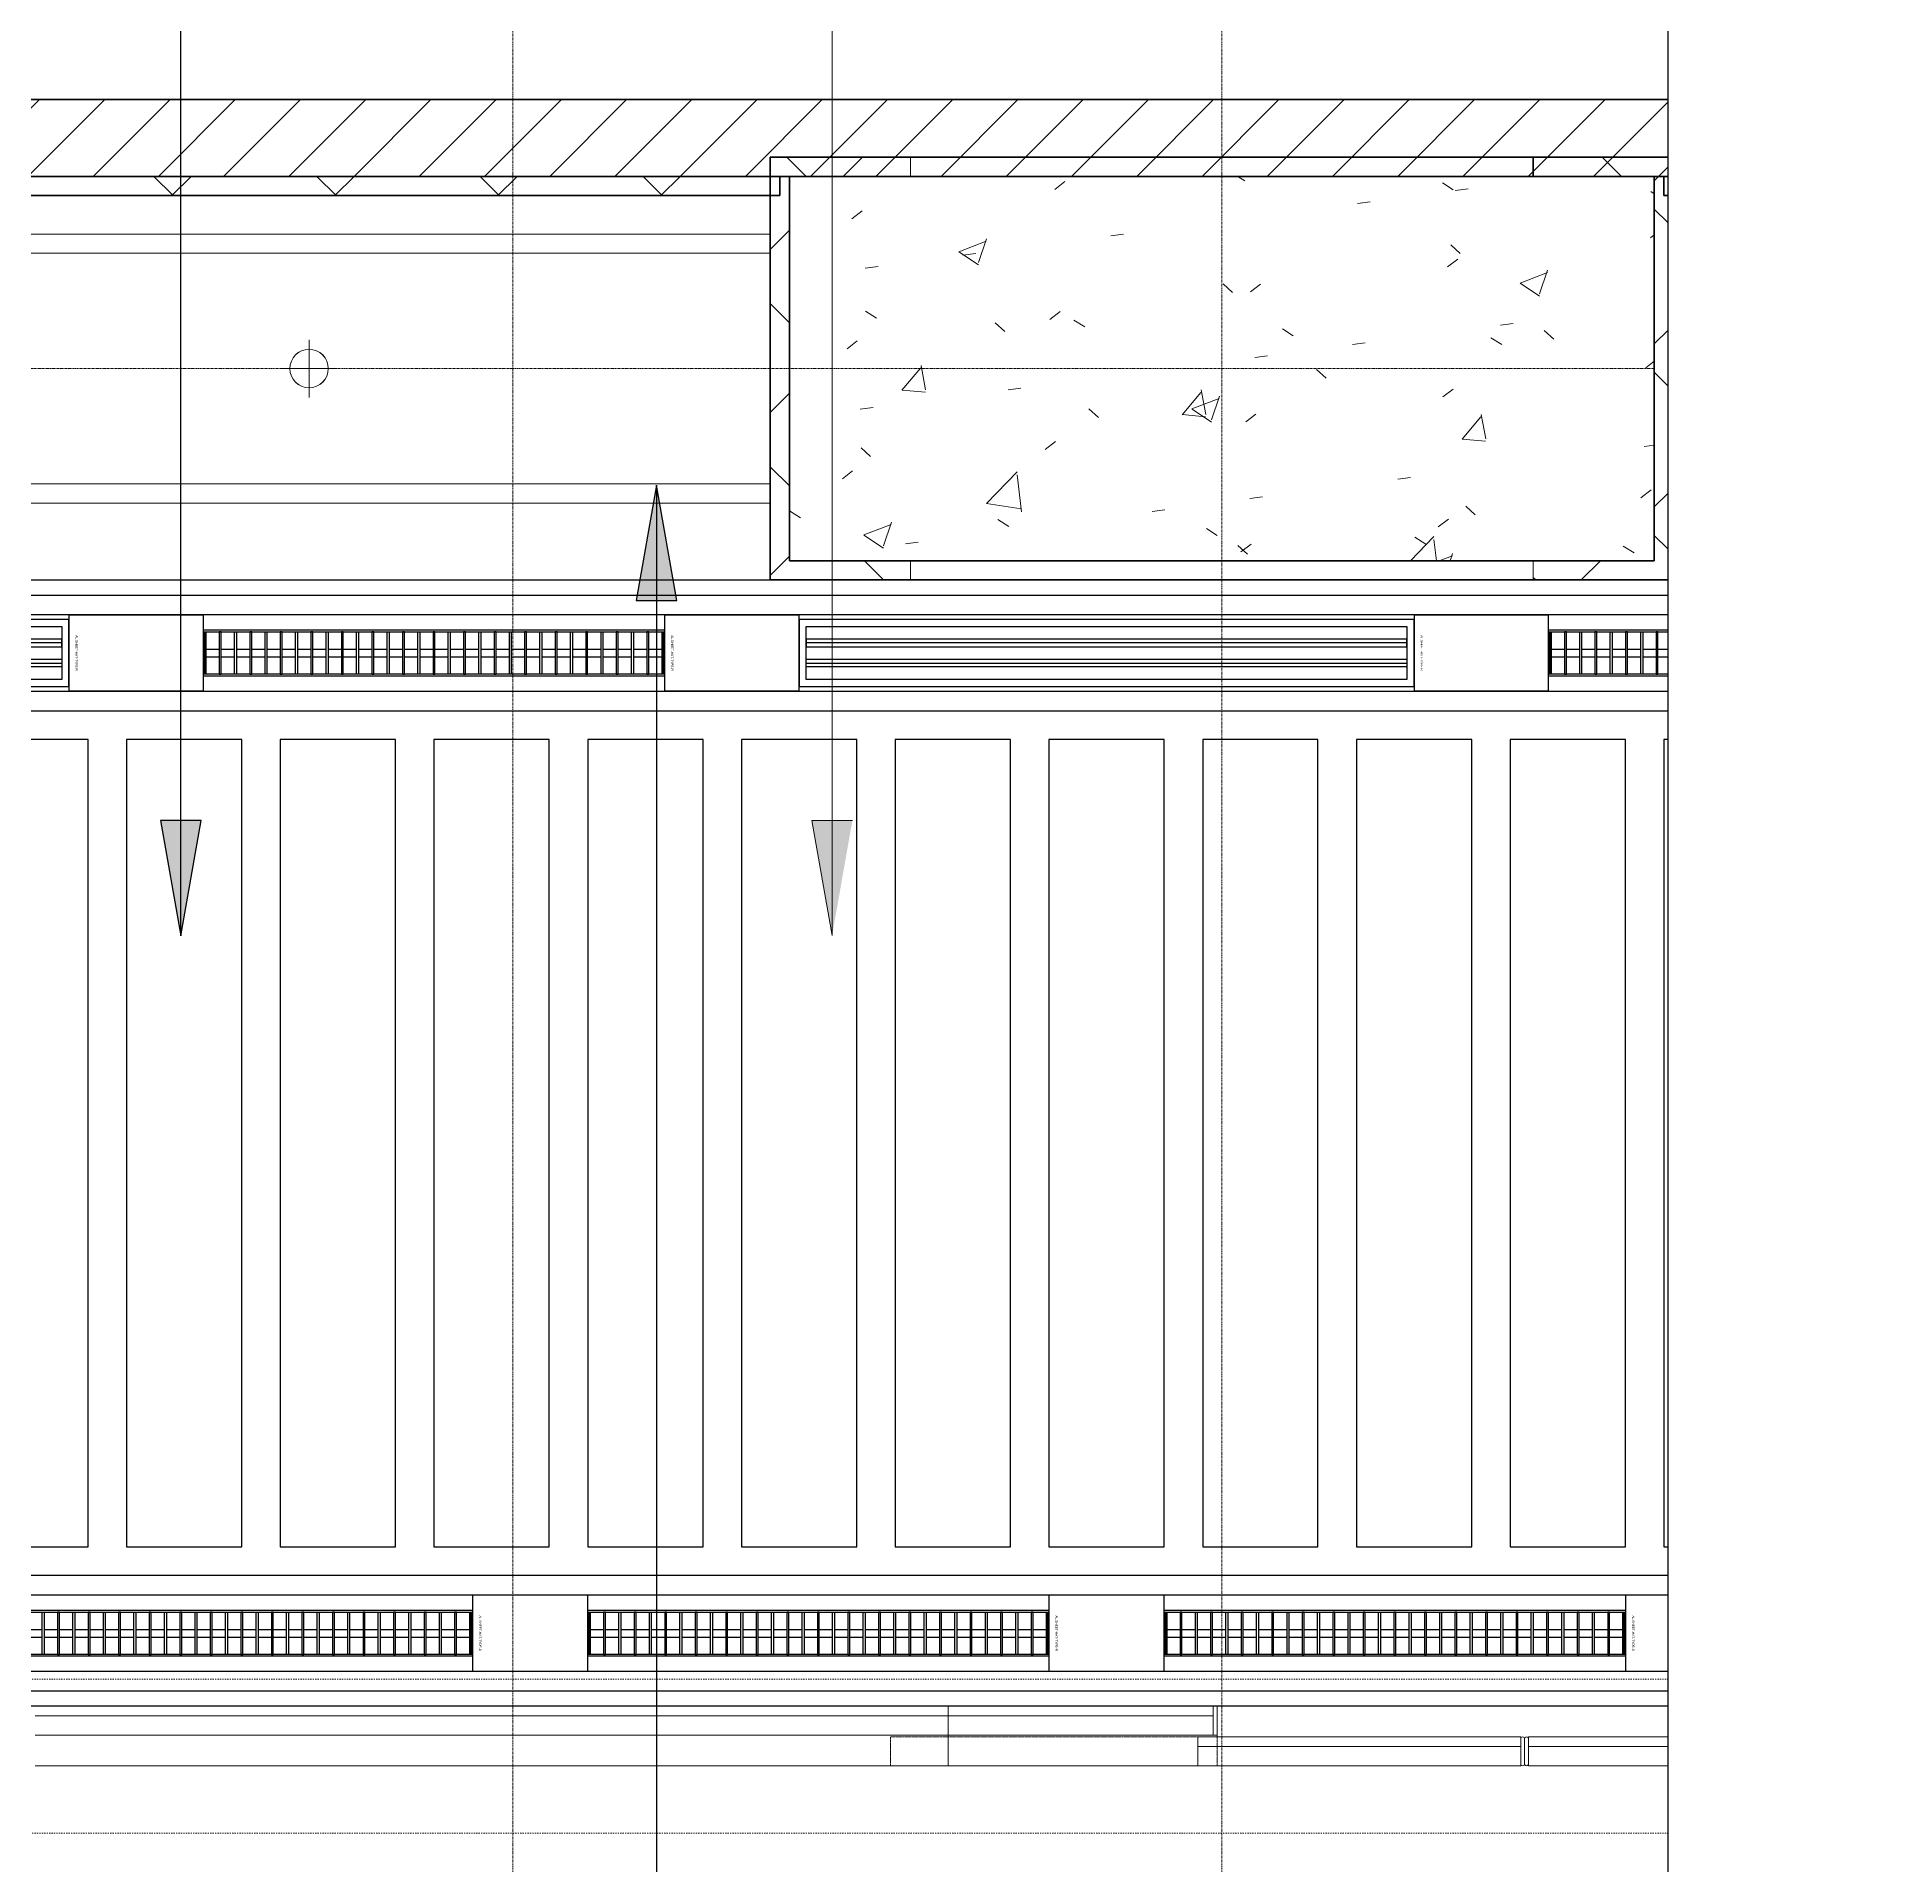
# Model space of a CAD drawing. Header units: millimetres. Extents: x -920221 to -841619, y -18676 to 22445.
# Drawn here: x -850365 to -845531, y -316 to 4441 of the extents above; entities that cross this region are included whole.
import ezdxf
from ezdxf.enums import TextEntityAlignment as Align
from ezdxf.xclip import XClip

# ---------------------------------------------------------------- set-up
doc = ezdxf.new("R2010")
doc.units = ezdxf.units.MM
doc.header["$XCLIPFRAME"] = 0
for name, pattern in [('DASH', [6.35, 3.175, -3.175]), ('DPA_Grid _ Level 100', [10, 5.5, -1.6, 1.3, -1.6]), ('DPA_Hidden 500', [1.4, 0.8, -0.6])]:
    doc.linetypes.add(name, pattern=pattern)
for name, color, linetype in [('000 - WIPEOUT', 250, 'Continuous'), ('001 - ASCESSORIES', 251, 'Continuous'), ('008 - LIGHTING', 1, 'Continuous'), ('A04_TUBE SERIES', 2, 'Continuous'), ('A11_ALU.SOLID SHEET', 2, 'Continuous')]:
    doc.layers.add(name, color=color, linetype=linetype)
for name, color, linetype, lineweight in [('A-ANNO-NOTE', 3, 'Continuous', 25), ('A-COLS', 5, 'Continuous', 70), ('A-COLS-E', 1, 'Continuous', 35), ('A-DETL-GENF', 2, 'Continuous', 9), ('A-GENM', 1, 'Continuous', 9), ('A-GENM-HDLN', 2, 'DPA_Hidden 500', 9), ('A-GLAZ-CURT', 2, 'Continuous', 9), ('A-WALL', 5, 'Continuous', 35), ('A-WALL-FNSH', 2, 'Continuous', 35), ('A-WALL-PATT', 1, 'Continuous', 9), ('E-LITE-EQPM', 2, 'Continuous', 9), ('G-ANNO-TEXT', 3, 'Continuous', 9), ('Q-SPCQ', 2, 'Continuous', 9), ('Q-SPCQ-HDLN', 2, 'DASH', 9), ('S-GRID', 251, 'Continuous', 9), ('WALL-E', 2, 'Continuous', 9)]:
    doc.layers.add(name, color=color, linetype=linetype, lineweight=lineweight)
pattern_1 = [(45, (0, 0), (-212.13203, 212.13203), []), (135, (0, 0), (-212.13203, -212.13203), [])]

# ---------------------------------------------------------------- blocks, each defined once
blk = doc.blocks.new('DPA_Speciality_PlatformScreenDoor - Length_135300-12767973-4280-01 ENLARGED LOWER PLATFORM LEVEL - REFLECTED CEILING PLAN - SHEET 1')
at = {"layer": 'A-GENM'}
for p, q in [((129089.3, -250), (129157.5, -250)), ((129157.5, -250), (129089.3, -250)), ((129089.9, -250), (129160.3, -250)), ((129160.3, -250), (129089.9, -250)), ((129962.5, -250), (129764.7, -250)), ((129764.7, -250), (129962.5, -250)), ((129857.5, -250), (129767.5, -250)), ((129767.5, -250), (129857.5, -250)), ((129867.5, -250), (129957.5, -250)), ((129957.5, -250), (129867.5, -250)), ((130532.8, -330), (130656.6, -330)), ((130543.4, -330), (130596.5, -330)), ((130592.9, -330), (130646, -330)), ((132032.8, -330), (132156.6, -330)), ((132043.4, -330), (132096.5, -330)), ((132092.9, -330), (132146, -330))]:
    blk.add_line(p, q, dxfattribs=at)
at = {"layer": 'A-GENM-HDLN'}
for p, q in [((130262.5, -175), (130262.5, -250)), ((130262.5, -175), (131112.5, -175)), ((131112.5, -250), (131112.5, -175)), ((130262.5, -250), (131112.5, -250))]:
    blk.add_line(p, q, dxfattribs=at)
at = {"layer": 'Q-SPCQ'}
for p, q in [((129089.3, -175), (129452.5, -175)), ((129452.5, -175), (129089.3, -175)), ((129422.5, -175), (129089.3, -175)), ((129089.3, -175), (129422.5, -175)), ((129089.3, -175), (129422.5, -175)), ((129422.5, -175), (129089.3, -175)), ((129452.5, -225), (129452.5, -175)), ((129452.5, -225), (129452.5, -175)), ((129452.5, -180), (129452.5, -245)), ((129452.5, -245), (129452.5, -180)), ((129462.5, -245), (129462.5, -180)), ((129462.5, -180), (129462.5, -245)), ((129462.5, -180), (129462.5, -245)), ((129462.5, -245), (129462.5, -180)), ((130312.5, -175), (129472.5, -175)), ((129472.5, -175), (130312.5, -175)), ((129472.5, -175), (129472.5, -225)), ((129472.5, -175), (129472.5, -225)), ((129472.5, -245), (129472.5, -180)), ((129472.5, -180), (129472.5, -245)), ((129502.5, -175), (130282.5, -175)), ((130282.5, -175), (129502.5, -175)), ((130282.5, -175), (129502.5, -175)), ((129502.5, -175), (130282.5, -175)), ((130262.5, -175), (130962.5, -175)), ((130312.5, -225), (130312.5, -175)), ((130312.5, -175), (130312.5, -225)), ((130962.5, -175), (130962.5, -330)), ((130962.5, -175), (133337.5, -175)), ((130962.5, -330), (130962.5, -175)), ((130962.5, -200), (130962.5, -175.9)), ((130962.5, -175.9), (130962.5, -200)), ((129089.3, -225), (129402.5, -225)), ((129402.5, -225), (129089.3, -225)), ((129452.5, -225), (129089.3, -225)), ((129089.3, -225), (129452.5, -225)), ((129089.3, -225), (129402.5, -225)), ((129402.5, -225), (129089.3, -225)), ((129452.5, -225), (129089.3, -225)), ((129089.3, -225), (129452.5, -225)), ((129089.3, -225), (129452.5, -225)), ((129452.5, -225), (129089.3, -225)), ((129089.3, -225), (129422.5, -225)), ((129422.5, -225), (129089.3, -225)), ((129422.5, -225), (129089.3, -225)), ((129089.3, -225), (129422.5, -225)), ((129452.5, -225), (129452.5, -250)), ((129452.5, -250), (129452.5, -225)), ((129452.5, -250), (129452.5, -225)), ((129452.5, -225), (129452.5, -250)), ((129472.5, -225), (130312.5, -225)), ((130312.5, -225), (129472.5, -225)), ((129472.5, -250), (129472.5, -225)), ((129472.5, -225), (129472.5, -250)), ((130312.5, -225), (129472.5, -225)), ((129472.5, -225), (129472.5, -250)), ((129472.5, -250), (129472.5, -225)), ((129472.5, -225), (130312.5, -225)), ((130312.5, -225), (129472.5, -225)), ((129472.5, -225), (130312.5, -225)), ((130282.5, -225), (129502.5, -225)), ((129502.5, -225), (130282.5, -225)), ((129502.5, -225), (130282.5, -225)), ((130282.5, -225), (129502.5, -225)), ((130262.5, -225), (129522.5, -225)), ((129522.5, -225), (130262.5, -225)), ((130262.5, -225), (129522.5, -225)), ((129522.5, -225), (130262.5, -225)), ((130312.5, -225), (130312.5, -250)), ((130312.5, -225), (130312.5, -250)), ((130312.5, -250), (130312.5, -225)), ((130312.5, -225), (130312.5, -250)), ((130962.5, -305), (130962.5, -200)), ((130962.5, -200), (130962.5, -305)), ((129089.3, -250), (129402.5, -250)), ((129402.5, -250), (129089.3, -250)), ((129452.5, -250), (129089.3, -250)), ((129089.3, -250), (129452.5, -250)), ((129089.3, -250), (129402.5, -250)), ((129402.5, -250), (129089.3, -250)), ((129089.3, -250), (129452.5, -250)), ((129452.5, -250), (129089.3, -250)), ((129472.5, -250), (130312.5, -250)), ((130312.5, -250), (129472.5, -250)), ((129472.5, -250), (130312.5, -250)), ((130312.5, -250), (129472.5, -250)), ((130262.5, -250), (129522.5, -250)), ((129522.5, -250), (130262.5, -250)), ((130262.5, -250), (129522.5, -250)), ((129522.5, -250), (130262.5, -250)), ((130262.5, -305), (130262.5, -250)), ((130262.5, -250), (130262.5, -330)), ((130272.5, -255), (130262.5, -255)), ((130262.5, -255), (130262.5, -330)), ((130262.5, -330), (130262.5, -255)), ((130262.5, -255), (130272.5, -255)), ((130272.5, -330), (130272.5, -255)), ((130272.5, -255), (130272.5, -330)), ((130962.5, -255), (130272.5, -255)), ((130272.5, -255), (130962.5, -255)), ((130272.5, -255), (130272.5, -305)), ((130272.5, -255), (130272.5, -305)), ((130322.5, -255), (130902.5, -255)), ((130902.5, -255), (130322.5, -255)), ((130912.5, -255), (130322.5, -255)), ((130322.5, -255), (130912.5, -255)), ((133337.5, -255), (130962.5, -255)), ((130962.5, -255), (133337.5, -255)), ((130962.5, -255), (130962.5, -305)), ((130962.5, -255), (130962.5, -305)), ((130962.5, -305), (130962.5, -255)), ((130962.5, -255), (130962.5, -305)), ((133287.5, -255), (131012.5, -255)), ((131012.5, -255), (133287.5, -255)), ((131022.5, -255), (133277.5, -255)), ((133277.5, -255), (131022.5, -255)), ((130262.5, -329.1), (130262.5, -305)), ((130262.5, -330), (130962.5, -330)), ((130262.5, -330), (130272.5, -330)), ((130272.5, -330), (130262.5, -330)), ((130962.5, -305), (130272.5, -305)), ((130272.5, -305), (130952.5, -305)), ((130272.5, -305), (130272.5, -330)), ((130272.5, -305), (130272.5, -330)), ((130272.5, -305), (130952.5, -305)), ((130952.5, -305), (130272.5, -305)), ((130272.5, -330), (130272.5, -305)), ((130272.5, -305), (130272.5, -330)), ((130962.5, -305), (130272.5, -305)), ((130272.5, -305), (130962.5, -305)), ((130952.5, -330), (130272.5, -330)), ((130272.5, -330), (130962.5, -330)), ((130272.5, -330), (130952.5, -330)), ((130952.5, -330), (130272.5, -330)), ((130902.5, -305), (130322.5, -305)), ((130322.5, -305), (130902.5, -305)), ((130902.5, -305), (130322.5, -305)), ((130322.5, -305), (130902.5, -305)), ((130912.5, -305), (130322.5, -305)), ((130322.5, -305), (130912.5, -305)), ((130322.5, -305), (130902.5, -305)), ((130902.5, -305), (130322.5, -305)), ((130902.5, -330), (130322.5, -330)), ((130322.5, -330), (130902.5, -330)), ((130902.5, -330), (130322.5, -330)), ((130322.5, -330), (130902.5, -330)), ((130952.5, -305), (130962.5, -305)), ((130962.5, -330), (130952.5, -330)), ((130962.5, -329.1), (130962.5, -305)), ((133337.5, -305), (130962.5, -305)), ((130962.5, -305), (130972.5, -305)), ((130962.5, -330), (130962.5, -305)), ((130962.5, -305), (130962.5, -330)), ((133337.5, -305), (130962.5, -305)), ((130962.5, -305), (133337.5, -305)), ((130962.5, -305), (130962.5, -329.1)), ((130962.5, -330), (130962.5, -305)), ((130962.5, -305), (130962.5, -330)), ((130962.5, -330), (133337.5, -330)), ((130972.5, -330), (130962.5, -330)), ((130962.5, -330), (133337.5, -330)), ((130972.5, -305), (133327.5, -305)), ((130972.5, -305), (133327.5, -305)), ((133327.5, -305), (130972.5, -305)), ((133327.5, -330), (130972.5, -330)), ((130972.5, -330), (133327.5, -330)), ((133327.5, -330), (130972.5, -330)), ((133287.5, -305), (131012.5, -305)), ((131012.5, -305), (133287.5, -305)), ((133277.5, -305), (131022.5, -305)), ((131022.5, -305), (133277.5, -305)), ((133277.5, -305), (131022.5, -305)), ((131022.5, -305), (133277.5, -305)), ((131022.5, -305), (133277.5, -305)), ((133277.5, -305), (131022.5, -305)), ((133277.5, -330), (131022.5, -330)), ((131022.5, -330), (133277.5, -330)), ((133277.5, -330), (131022.5, -330)), ((131022.5, -330), (133277.5, -330)), ((133327.5, -305), (133337.5, -305)), ((133337.5, -330), (133327.5, -330))]:
    blk.add_line(p, q, dxfattribs=at)
for centre, start, end in [((129457.5, -180), 0, 180), ((129457.5, -180), 135, 180), ((129457.5, -180), 60, 120), ((129457.5, -180), 360, 30), ((129467.5, -180), 0, 180), ((129467.5, -180), 150, 180), ((129467.5, -180), 60, 120), ((129467.5, -180), 0, 45), ((129457.5, -245), 180, 210), ((129457.5, -245), 180, 0), ((129457.5, -245), 240, 300), ((129457.5, -245), 330, 0), ((129467.5, -245), 180, 210), ((129467.5, -245), 180, 360), ((129467.5, -245), 240, 300), ((129467.5, -245), 330, 360)]:
    blk.add_arc(centre, 5, start, end, dxfattribs=at)
at = {"layer": 'Q-SPCQ-HDLN'}
for p, q in [((135200, 0), (129089.3, 0)), ((135200, -330), (129089.3, -330)), ((135200, -400), (129089.3, -400))]:
    blk.add_line(p, q, dxfattribs=at)
blk = doc.blocks.new('LGF_DL_SAA_LowPower_DL1a - LGF_DL_SAA_LowPower_DL1a-8832329-4280-01 ENLARGED LOWER PLATFORM LEVEL - REFLECTED CEILING PLAN - SHEET 1')
at = {"layer": 'A-DETL-GENF', "lineweight": 9}
for p, q in [((0, 75), (0, -75)), ((72.5, 0), (-72.5, 0))]:
    blk.add_line(p, q, dxfattribs=at)
blk.add_circle((0, 0), 50, dxfattribs=at)
blk = doc.blocks.new('*U192')
at = {"layer": 'S-GRID', "linetype": 'DPA_Grid _ Level 100'}
for p, q in [((9555, -21384.7), (9555, 16961.2)), ((11400, -21384.7), (11400, 16961.2)), ((12525, 0), (-60212.9, 0))]:
    blk.add_line(p, q, dxfattribs=at)
blk = doc.blocks.new('System Panel - DPA-AR_Metal Ceiling Rectangular Panel-13144394-4280-01 ENLARGED LOWER PLATFORM LEVEL - REFLECTED CEILING PLAN - SHEET 1')
at = {"layer": 'A-GLAZ-CURT'}
for p, q in [((-850857.3, 4029), (-852132.4, 4029)), ((-852132.4, 4029), (-852132.4, 3929)), ((-852132.4, 3929), (-852132.4, 4029)), ((-852132.4, 4029), (-850857.3, 4029)), ((-850857.3, 3929), (-850857.3, 4029)), ((-850857.3, 4029), (-850857.3, 3929)), ((-852132.4, 3929), (-850857.3, 3929)), ((-850857.3, 3929), (-852132.4, 3929))]:
    blk.add_line(p, q, dxfattribs=at)
blk = doc.blocks.new('System Panel - DPA-AR_Metal Ceiling Rectangular Panel-13144395-4280-01 ENLARGED LOWER PLATFORM LEVEL - REFLECTED CEILING PLAN - SHEET 1')
at = {"layer": 'A-GLAZ-CURT'}
for p, q in [((-848457.4, 4029), (-850857.3, 4029)), ((-850857.3, 4029), (-850857.3, 3929)), ((-850857.3, 3929), (-850857.3, 4029)), ((-850857.3, 4029), (-848457.4, 4029)), ((-850857.3, 3929), (-848457.4, 3929)), ((-848457.4, 3929), (-850857.3, 3929))]:
    blk.add_line(p, q, dxfattribs=at)
blk = doc.blocks.new('System Panel - DPA-AR_Metal Ceiling Rectangular Panel-13144162-4280-01 ENLARGED LOWER PLATFORM LEVEL - REFLECTED CEILING PLAN - SHEET 1')
at = {"layer": 'A-GLAZ-CURT'}
for p, q in [((-850857.3, 3229), (-852132.4, 3229)), ((-852132.4, 3229), (-852132.4, 3029)), ((-852132.4, 3029), (-852132.4, 3229)), ((-852132.4, 3229), (-850857.3, 3229)), ((-850857.3, 3029), (-850857.3, 3229)), ((-850857.3, 3229), (-850857.3, 3029)), ((-852132.4, 3029), (-850857.3, 3029)), ((-850857.3, 3029), (-852132.4, 3029))]:
    blk.add_line(p, q, dxfattribs=at)
blk = doc.blocks.new('System Panel - DPA-AR_Metal Ceiling Rectangular Panel-13139259-4280-01 ENLARGED LOWER PLATFORM LEVEL - REFLECTED CEILING PLAN - SHEET 1')
at = {"layer": 'A-GLAZ-CURT'}
for p, q in [((-848457.4, 3229), (-850857.3, 3229)), ((-850857.3, 3229), (-850857.3, 3029)), ((-850857.3, 3029), (-850857.3, 3229)), ((-850857.3, 3229), (-848457.4, 3229)), ((-850857.3, 3029), (-848457.3, 3029)), ((-848457.3, 3029), (-850857.3, 3029))]:
    blk.add_line(p, q, dxfattribs=at)
blk = doc.blocks.new('System Panel - DPA-AR_Metal Ceiling Rectangular Panel-13144313-4280-01 ENLARGED LOWER PLATFORM LEVEL - REFLECTED CEILING PLAN - SHEET 1')
at = {"layer": 'A-GLAZ-CURT'}
for p, q in [((-850857.3, 3879), (-852132.4, 3879)), ((-852132.4, 3879), (-852132.4, 3279)), ((-852132.4, 3279), (-852132.4, 3879)), ((-852132.4, 3879), (-850857.3, 3879)), ((-850857.3, 3279), (-850857.3, 3879)), ((-850857.3, 3879), (-850857.3, 3279)), ((-852132.4, 3279), (-850857.3, 3279)), ((-850857.3, 3279), (-852132.4, 3279))]:
    blk.add_line(p, q, dxfattribs=at)
blk = doc.blocks.new('System Panel - DPA-AR_Metal Ceiling Rectangular Panel-13139299-4280-01 ENLARGED LOWER PLATFORM LEVEL - REFLECTED CEILING PLAN - SHEET 1')
at = {"layer": 'A-GLAZ-CURT'}
for p, q in [((-848457.4, 3879), (-850857.3, 3879)), ((-850857.3, 3879), (-850857.3, 3279)), ((-850857.3, 3279), (-850857.3, 3879)), ((-850857.3, 3879), (-848457.4, 3879)), ((-850857.3, 3279), (-848457.4, 3279)), ((-848457.4, 3279), (-850857.3, 3279))]:
    blk.add_line(p, q, dxfattribs=at)
blk = doc.blocks.new('*U259')
at = {"layer": 'A-GLAZ-CURT'}
for name in ['System Panel - DPA-AR_Metal Ceiling Rectangular Panel-13144394-4280-01 ENLARGED LOWER PLATFORM LEVEL - REFLECTED CEILING PLAN - SHEET 1', 'System Panel - DPA-AR_Metal Ceiling Rectangular Panel-13144395-4280-01 ENLARGED LOWER PLATFORM LEVEL - REFLECTED CEILING PLAN - SHEET 1', 'System Panel - DPA-AR_Metal Ceiling Rectangular Panel-13144313-4280-01 ENLARGED LOWER PLATFORM LEVEL - REFLECTED CEILING PLAN - SHEET 1', 'System Panel - DPA-AR_Metal Ceiling Rectangular Panel-13139299-4280-01 ENLARGED LOWER PLATFORM LEVEL - REFLECTED CEILING PLAN - SHEET 1', 'System Panel - DPA-AR_Metal Ceiling Rectangular Panel-13144162-4280-01 ENLARGED LOWER PLATFORM LEVEL - REFLECTED CEILING PLAN - SHEET 1', 'System Panel - DPA-AR_Metal Ceiling Rectangular Panel-13139259-4280-01 ENLARGED LOWER PLATFORM LEVEL - REFLECTED CEILING PLAN - SHEET 1']:
    blk.add_blockref(name, (858682.4, -3579), dxfattribs=at)
blk = doc.blocks.new('*U268')
at = {"color": 1}
blk.add_wipeout([(600, -60), (-600, -60), (-600, 60), (600, 60)], dxfattribs=at).dxf.layer = '000 - WIPEOUT'
at = {"layer": '001 - ASCESSORIES', "color": 0}
blk.add_lwpolyline([(600, -60), (-600, -60), (-600, 60), (600, 60)], close=True, dxfattribs=at)
at = {"layer": '001 - ASCESSORIES'}
for points in [[(-593.5, -55), (-598.5, -55), (-598.5, 55), (-593.5, 55)], [(595, -55), (-595, -55), (-595, 55), (595, 55)], [(-558.8, -55), (-553.8, -55), (-553.8, 55), (-558.8, 55)], [(-514, -55), (-519, -55), (-519, 55), (-514, 55)], [(-479.3, -55), (-474.3, -55), (-474.3, 55), (-479.3, 55)], [(-434.6, -55), (-439.6, -55), (-439.6, 55), (-434.6, 55)], [(-399.8, -55), (-394.8, -55), (-394.8, 55), (-399.8, 55)], [(-355.1, -55), (-360.1, -55), (-360.1, 55), (-355.1, 55)], [(-320.4, -55), (-315.4, -55), (-315.4, 55), (-320.4, 55)], [(-275.6, -55), (-280.6, -55), (-280.6, 55), (-275.6, 55)], [(-240.9, -55), (-235.9, -55), (-235.9, 55), (-240.9, 55)], [(-196.2, -55), (-201.2, -55), (-201.2, 55), (-196.2, 55)], [(-161.4, -55), (-156.4, -55), (-156.4, 55), (-161.4, 55)], [(-116.7, -55), (-121.7, -55), (-121.7, 55), (-116.7, 55)], [(-82, -55), (-77, -55), (-77, 55), (-82, 55)], [(-37.2, -55), (-42.2, -55), (-42.2, 55), (-37.2, 55)], [(-2.5, -55), (2.5, -55), (2.5, 55), (-2.5, 55)], [(42.2, -55), (37.2, -55), (37.2, 55), (42.2, 55)], [(77, -55), (82, -55), (82, 55), (77, 55)], [(121.7, -55), (116.7, -55), (116.7, 55), (121.7, 55)], [(156.4, -55), (161.4, -55), (161.4, 55), (156.4, 55)], [(201.2, -55), (196.2, -55), (196.2, 55), (201.2, 55)], [(235.9, -55), (240.9, -55), (240.9, 55), (235.9, 55)], [(280.6, -55), (275.6, -55), (275.6, 55), (280.6, 55)], [(315.4, -55), (320.4, -55), (320.4, 55), (315.4, 55)], [(360.1, -55), (355.1, -55), (355.1, 55), (360.1, 55)], [(394.8, -55), (399.8, -55), (399.8, 55), (394.8, 55)], [(439.6, -55), (434.6, -55), (434.6, 55), (439.6, 55)], [(474.3, -55), (479.3, -55), (479.3, 55), (474.3, 55)], [(519, -55), (514, -55), (514, 55), (519, 55)], [(553.8, -55), (558.8, -55), (558.8, 55), (553.8, 55)], [(598.5, -55), (593.5, -55), (593.5, 55), (598.5, 55)]]:
    blk.add_lwpolyline(points, close=True, dxfattribs=at)
for points in [[(-593.5, 10), (-558.8, 10)], [(-553.8, 10), (-519, 10)], [(-514, 10), (-479.3, 10)], [(-474.3, 10), (-439.6, 10)], [(-434.6, 10), (-399.8, 10)], [(-394.8, 10), (-360.1, 10)], [(-355.1, 10), (-320.4, 10)], [(-315.4, 10), (-280.6, 10)], [(-275.6, 10), (-240.9, 10)], [(-235.9, 10), (-201.2, 10)], [(-196.2, 10), (-161.4, 10)], [(-156.4, 10), (-121.7, 10)], [(-116.7, 10), (-82, 10)], [(-77, 10), (-42.2, 10)], [(-37.2, 10), (-2.5, 10)], [(2.5, 10), (37.2, 10)], [(42.2, 10), (77, 10)], [(82, 10), (116.7, 10)], [(121.7, 10), (156.4, 10)], [(161.4, 10), (196.2, 10)], [(201.2, 10), (235.9, 10)], [(240.9, 10), (275.6, 10)], [(280.6, 10), (315.4, 10)], [(320.4, 10), (355.1, 10)], [(360.1, 10), (394.8, 10)], [(399.8, 10), (434.6, 10)], [(439.6, 10), (474.3, 10)], [(479.3, 10), (514, 10)], [(519, 10), (553.8, 10)], [(558.8, 10), (593.5, 10)], [(-593.5, -10), (-558.8, -10)], [(-553.8, -10), (-519, -10)], [(-514, -10), (-479.3, -10)], [(-474.3, -10), (-439.6, -10)], [(-434.6, -10), (-399.8, -10)], [(-394.8, -10), (-360.1, -10)], [(-355.1, -10), (-320.4, -10)], [(-315.4, -10), (-280.6, -10)], [(-275.6, -10), (-240.9, -10)], [(-235.9, -10), (-201.2, -10)], [(-196.2, -10), (-161.4, -10)], [(-156.4, -10), (-121.7, -10)], [(-116.7, -10), (-82, -10)], [(-77, -10), (-42.2, -10)], [(-37.2, -10), (-2.5, -10)], [(2.5, -10), (37.2, -10)], [(42.2, -10), (77, -10)], [(82, -10), (116.7, -10)], [(121.7, -10), (156.4, -10)], [(161.4, -10), (196.2, -10)], [(201.2, -10), (235.9, -10)], [(240.9, -10), (275.6, -10)], [(280.6, -10), (315.4, -10)], [(320.4, -10), (355.1, -10)], [(360.1, -10), (394.8, -10)], [(399.8, -10), (434.6, -10)], [(439.6, -10), (474.3, -10)], [(479.3, -10), (514, -10)], [(519, -10), (553.8, -10)], [(558.8, -10), (593.5, -10)]]:
    blk.add_lwpolyline(points, dxfattribs=at)
blk = doc.blocks.new('*U270')
at = {"layer": '001 - ASCESSORIES', "color": 0, "linetype": 'ByBlock'}
blk.add_lwpolyline([(800, 87.5), (-800, 87.5), (-800, -87.5), (800, -87.5)], close=True, dxfattribs=at)
at = {"layer": '001 - ASCESSORIES', "linetype": 'ByBlock'}
for points in [[(-781.5, 69), (781.5, 69), (781.5, -69), (-781.5, -69)], [(781.5, 36.3), (-781.5, 36.3), (-781.5, 16.3), (781.5, 16.3)], [(-781.5, -16.3), (781.5, -16.3), (781.5, -36.3), (-781.5, -36.3)]]:
    blk.add_lwpolyline(points, close=True, dxfattribs=at)
for points in [[(781.5, 26.3), (-781.5, 26.3)], [(-781.5, -26.3), (781.5, -26.3)]]:
    blk.add_lwpolyline(points, dxfattribs=at)
blk = doc.blocks.new('*U521')
at = {"layer": 'A11_ALU.SOLID SHEET', "color": 0}
blk.add_lwpolyline([(350, -98.8), (350, 98.8), (0, 98.8), (0, -98.8)], close=True, dxfattribs=at)
at = {"layer": 'Defpoints', "color": 250}
blk.add_point((0, 0), dxfattribs=at)
blk.add_text('AL.SHEET-HAT-TYPE-R', height=6, rotation=270, dxfattribs=at).set_placement((15, 0), align=Align.BOTTOM_CENTER)
blk = doc.blocks.new('*U522')
at = {"layer": 'A11_ALU.SOLID SHEET', "color": 0}
blk.add_lwpolyline([(300, -98.8), (300, 98.8), (0, 98.8), (0, -98.8)], close=True, dxfattribs=at)
at = {"layer": 'Defpoints', "color": 250}
blk.add_point((0, 0), dxfattribs=at)
blk.add_text('AL.SHEET-HAT-TYPE-R', height=6, rotation=270, dxfattribs=at).set_placement((15, 0), align=Align.BOTTOM_CENTER)
blk = doc.blocks.new('*U523')
blk.add_attdef('EXTR.OVL-LENGTH_', (-25, -59.1), '', height=5)
blk.add_wipeout([(-25, 0), (25, 0), (25, 67400), (-25, 67400)]).dxf.layer = '000 - WIPEOUT'
at = {"layer": 'A04_TUBE SERIES', "color": 0}
blk.add_lwpolyline([(-25, 0), (25, 0), (25, 67400), (-25, 67400)], close=True, dxfattribs=at)
blk = doc.blocks.new('*U524')
blk.add_attdef('EXTR.OVL-LENGTH_', (-25, -59.1), '', height=5)
blk.add_wipeout([(-25, 0), (25, 0), (25, 67400), (-25, 67400)]).dxf.layer = '000 - WIPEOUT'
at = {"layer": 'A04_TUBE SERIES', "color": 0}
blk.add_lwpolyline([(-25, 0), (25, 0), (25, 67400), (-25, 67400)], close=True, dxfattribs=at)
blk = doc.blocks.new('*U525')
blk.add_attdef('EXTR.OVL-LENGTH_', (-25, -59.1), '', height=5)
blk.add_wipeout([(-25, 0), (25, 0), (25, 67400), (-25, 67400)]).dxf.layer = '000 - WIPEOUT'
at = {"layer": 'A04_TUBE SERIES', "color": 0}
blk.add_lwpolyline([(-25, 0), (25, 0), (25, 67400), (-25, 67400)], close=True, dxfattribs=at)
blk = doc.blocks.new('*U526')
blk.add_attdef('EXTR.OVL-LENGTH_', (-25, -59.1), '', height=5)
blk.add_wipeout([(-25, 0), (25, 0), (25, 67400), (-25, 67400)]).dxf.layer = '000 - WIPEOUT'
at = {"layer": 'A04_TUBE SERIES', "color": 0}
blk.add_lwpolyline([(-25, 0), (25, 0), (25, 67400), (-25, 67400)], close=True, dxfattribs=at)
blk = doc.blocks.new('*U532')
at = {"color": 3}
for points in [[(-1050, 32350), (1050, 32350), (1050, 32050), (-1050, 32050)], [(-1050, 31950), (1050, 31950), (1050, 31650), (-1050, 31650)], [(-1050, 31550), (1050, 31550), (1050, 31250), (-1050, 31250)], [(-1050, 31150), (1050, 31150), (1050, 30850), (-1050, 30850)], [(-1050, 30750), (1050, 30750), (1050, 30450), (-1050, 30450)], [(-1050, 30350), (1050, 30350), (1050, 30050), (-1050, 30050)], [(-1050, 29950), (1050, 29950), (1050, 29650), (-1050, 29650)], [(-1050, 29550), (1050, 29550), (1050, 29250), (-1050, 29250)], [(-1050, 29150), (1050, 29150), (1050, 28850), (-1050, 28850)], [(-1050, 28750), (1050, 28750), (1050, 28450), (-1050, 28450)], [(-1050, 28350), (1050, 28350), (1050, 28050), (-1050, 28050)], [(-1050, 27950), (1050, 27950), (1050, 27650), (-1050, 27650)]]:
    blk.add_wipeout(points, dxfattribs=at).dxf.layer = '000 - WIPEOUT'
at = {"layer": 'A11_ALU.SOLID SHEET', "color": 0, "linetype": 'ByBlock'}
for points in [[(-1050, 32050), (1050, 32050), (1050, 32350), (-1050, 32350)], [(-1050, 31650), (1050, 31650), (1050, 31950), (-1050, 31950)], [(-1050, 31250), (1050, 31250), (1050, 31550), (-1050, 31550)], [(-1050, 30850), (1050, 30850), (1050, 31150), (-1050, 31150)], [(-1050, 30450), (1050, 30450), (1050, 30750), (-1050, 30750)], [(-1050, 30050), (1050, 30050), (1050, 30350), (-1050, 30350)], [(-1050, 29650), (1050, 29650), (1050, 29950), (-1050, 29950)], [(-1050, 29250), (1050, 29250), (1050, 29550), (-1050, 29550)], [(-1050, 28850), (1050, 28850), (1050, 29150), (-1050, 29150)], [(-1050, 28450), (1050, 28450), (1050, 28750), (-1050, 28750)], [(-1050, 28050), (1050, 28050), (1050, 28350), (-1050, 28350)], [(-1050, 27650), (1050, 27650), (1050, 27950), (-1050, 27950)]]:
    blk.add_lwpolyline(points, close=True, dxfattribs=at)
blk = doc.blocks.new('*U729')
blk.add_lwpolyline([(-107450, -550), (27650, -550), (27650, -3480), (-107450, -3480)], close=True)
at = {"layer": '008 - LIGHTING'}
for p in [(-106400, -740), (-106400, -740), (-106400, -740), (-102900, -740), (-102900, -740), (-102900, -740)]:
    blk.add_blockref('*U270', p, dxfattribs=at)
at = {"layer": 'A11_ALU.SOLID SHEET', "color": 1}
for name, p in [('*U521', (-105600, -740)), ('*U521', (-104050, -740)), ('*U521', (-102100, -740)), ('*U522', (-104550, -3290)), ('*U522', (-103050, -3290)), ('*U522', (-101550, -3290))]:
    blk.add_blockref(name, p, dxfattribs=at)
at = {"layer": '008 - LIGHTING'}
for p in [(-104650, -740), (-101150, -740), (-105150, -3290), (-103650, -3290), (-102150, -3290)]:
    blk.add_blockref('*U268', p, dxfattribs=at)
at = {"layer": 'A04_TUBE SERIES', "linetype": 'ByBlock', "rotation": 270}
for name, p in [('*U524', (-107350, -615)), ('*U523', (-107350, -865)), ('*U525', (-107350, -3165)), ('*U526', (-107350, -3415))]:
    blk.add_blockref(name, p, dxfattribs=at)
at = {"layer": 'A11_ALU.SOLID SHEET', "linetype": 'ByBlock', "rotation": 90}
blk.add_blockref('*U532', (-73500, -2015), dxfattribs=at)
at = {"layer": '008 - LIGHTING'}
for p in [(-104650, -740), (-101150, -740), (-105150, -3290), (-103650, -3290), (-102150, -3290)]:
    blk.add_blockref('*U268', p, dxfattribs=at)
for p in [(-104650, -740), (-101150, -740), (-105150, -3290), (-103650, -3290), (-102150, -3290)]:
    blk.add_blockref('*U268', p, dxfattribs=at)
blk = doc.blocks.new('DPA_Speciality_PlatformScreenDoor - Length_135300-12767973-4180-01 LOWER PLATFORM LEVEL - REFLECTED CEILING PLAN')
at = {"layer": 'A-GENM'}
for p, q in [((128962.5, -250), (129152.6, -250)), ((129152.6, -250), (128962.5, -250)), ((129067.5, -250), (129157.5, -250)), ((129157.5, -250), (129067.5, -250)), ((129857.5, -250), (129767.5, -250)), ((129767.5, -250), (129857.5, -250)), ((129962.5, -250), (129772.4, -250)), ((129772.4, -250), (129962.5, -250)), ((129867.5, -250), (129957.5, -250)), ((129957.5, -250), (129867.5, -250)), ((130532.8, -330), (130656.6, -330)), ((130543.4, -330), (130596.5, -330)), ((130592.9, -330), (130646, -330)), ((132032.8, -330), (132156.6, -330)), ((132043.4, -330), (132096.5, -330)), ((132092.9, -330), (132146, -330))]:
    blk.add_line(p, q, dxfattribs=at)
at = {"layer": 'A-GENM-HDLN'}
for p, q in [((130262.5, -175), (130262.5, -250)), ((130262.5, -175), (131112.5, -175)), ((131112.5, -250), (131112.5, -175)), ((130262.5, -250), (131112.5, -250))]:
    blk.add_line(p, q, dxfattribs=at)
at = {"layer": 'Q-SPCQ'}
for p, q in [((128612.5, -175), (129452.5, -175)), ((129452.5, -175), (128612.5, -175)), ((129422.5, -175), (128642.5, -175)), ((128642.5, -175), (129422.5, -175)), ((128642.5, -175), (129422.5, -175)), ((129422.5, -175), (128642.5, -175)), ((129452.5, -225), (129452.5, -175)), ((129452.5, -225), (129452.5, -175)), ((129452.5, -180), (129452.5, -245)), ((129452.5, -245), (129452.5, -180)), ((129462.5, -245), (129462.5, -180)), ((129462.5, -180), (129462.5, -245)), ((129462.5, -180), (129462.5, -245)), ((129462.5, -245), (129462.5, -180)), ((130312.5, -175), (129472.5, -175)), ((129472.5, -175), (130312.5, -175)), ((129472.5, -175), (129472.5, -225)), ((129472.5, -175), (129472.5, -225)), ((129472.5, -245), (129472.5, -180)), ((129472.5, -180), (129472.5, -245)), ((129502.5, -175), (130282.5, -175)), ((130282.5, -175), (129502.5, -175)), ((130282.5, -175), (129502.5, -175)), ((129502.5, -175), (130282.5, -175)), ((130262.5, -175), (130962.5, -175)), ((130312.5, -225), (130312.5, -175)), ((130312.5, -175), (130312.5, -225)), ((130962.5, -175), (130962.5, -330)), ((130962.5, -175), (133337.5, -175)), ((130962.5, -330), (130962.5, -175)), ((130962.5, -200), (130962.5, -187.5)), ((130962.5, -187.5), (130962.5, -200)), ((129452.5, -225), (128612.5, -225)), ((128612.5, -225), (129452.5, -225)), ((129452.5, -225), (128612.5, -225)), ((128612.5, -225), (129452.5, -225)), ((128612.5, -225), (129452.5, -225)), ((129452.5, -225), (128612.5, -225)), ((128642.5, -225), (129422.5, -225)), ((129422.5, -225), (128642.5, -225)), ((129422.5, -225), (128642.5, -225)), ((128642.5, -225), (129422.5, -225)), ((128662.5, -225), (129402.5, -225)), ((129402.5, -225), (128662.5, -225)), ((128662.5, -225), (129402.5, -225)), ((129402.5, -225), (128662.5, -225)), ((129452.5, -225), (129452.5, -250)), ((129452.5, -250), (129452.5, -225)), ((129452.5, -250), (129452.5, -225)), ((129452.5, -225), (129452.5, -250)), ((129472.5, -225), (130312.5, -225)), ((130312.5, -225), (129472.5, -225)), ((129472.5, -250), (129472.5, -225)), ((129472.5, -225), (129472.5, -250)), ((130312.5, -225), (129472.5, -225)), ((129472.5, -225), (129472.5, -250)), ((129472.5, -250), (129472.5, -225)), ((129472.5, -225), (130312.5, -225)), ((130312.5, -225), (129472.5, -225)), ((129472.5, -225), (130312.5, -225)), ((130282.5, -225), (129502.5, -225)), ((129502.5, -225), (130282.5, -225)), ((129502.5, -225), (130282.5, -225)), ((130282.5, -225), (129502.5, -225)), ((130262.5, -225), (129522.5, -225)), ((129522.5, -225), (130262.5, -225)), ((130262.5, -225), (129522.5, -225)), ((129522.5, -225), (130262.5, -225)), ((130312.5, -225), (130312.5, -250)), ((130312.5, -225), (130312.5, -250)), ((130312.5, -250), (130312.5, -225)), ((130312.5, -225), (130312.5, -250)), ((130962.5, -305), (130962.5, -200)), ((130962.5, -200), (130962.5, -305)), ((129452.5, -250), (128612.5, -250)), ((128612.5, -250), (129452.5, -250)), ((128612.5, -250), (129452.5, -250)), ((129452.5, -250), (128612.5, -250)), ((128662.5, -250), (129402.5, -250)), ((129402.5, -250), (128662.5, -250)), ((128662.5, -250), (129402.5, -250)), ((129402.5, -250), (128662.5, -250)), ((129472.5, -250), (130312.5, -250)), ((130312.5, -250), (129472.5, -250)), ((129472.5, -250), (130312.5, -250)), ((130312.5, -250), (129472.5, -250)), ((130262.5, -250), (129522.5, -250)), ((129522.5, -250), (130262.5, -250)), ((130262.5, -250), (129522.5, -250)), ((129522.5, -250), (130262.5, -250)), ((130262.5, -305), (130262.5, -250)), ((130262.5, -250), (130262.5, -330)), ((130272.5, -255), (130262.5, -255)), ((130262.5, -255), (130262.5, -330)), ((130262.5, -330), (130262.5, -255)), ((130262.5, -255), (130272.5, -255)), ((130272.5, -330), (130272.5, -255)), ((130272.5, -255), (130272.5, -330)), ((130962.5, -255), (130272.5, -255)), ((130272.5, -255), (130962.5, -255)), ((130272.5, -255), (130272.5, -305)), ((130272.5, -255), (130272.5, -305)), ((130322.5, -255), (130902.5, -255)), ((130902.5, -255), (130322.5, -255)), ((130912.5, -255), (130322.5, -255)), ((130322.5, -255), (130912.5, -255)), ((133337.5, -255), (130962.5, -255)), ((130962.5, -255), (133337.5, -255)), ((130962.5, -255), (130962.5, -305)), ((130962.5, -255), (130962.5, -305)), ((130962.5, -305), (130962.5, -255)), ((130962.5, -255), (130962.5, -305)), ((133287.5, -255), (131012.5, -255)), ((131012.5, -255), (133287.5, -255)), ((131022.5, -255), (133277.5, -255)), ((133277.5, -255), (131022.5, -255)), ((130262.5, -317.5), (130262.5, -305)), ((130262.5, -330), (130962.5, -330)), ((130262.5, -330), (130272.5, -330)), ((130272.5, -330), (130262.5, -330)), ((130962.5, -305), (130272.5, -305)), ((130272.5, -305), (130952.5, -305)), ((130272.5, -305), (130272.5, -330)), ((130272.5, -305), (130272.5, -330)), ((130272.5, -305), (130952.5, -305)), ((130952.5, -305), (130272.5, -305)), ((130272.5, -330), (130272.5, -305)), ((130272.5, -305), (130272.5, -330)), ((130962.5, -305), (130272.5, -305)), ((130272.5, -305), (130962.5, -305)), ((130952.5, -330), (130272.5, -330)), ((130272.5, -330), (130962.5, -330)), ((130272.5, -330), (130952.5, -330)), ((130952.5, -330), (130272.5, -330)), ((130902.5, -305), (130322.5, -305)), ((130322.5, -305), (130902.5, -305)), ((130902.5, -305), (130322.5, -305)), ((130322.5, -305), (130902.5, -305)), ((130912.5, -305), (130322.5, -305)), ((130322.5, -305), (130912.5, -305)), ((130322.5, -305), (130902.5, -305)), ((130902.5, -305), (130322.5, -305)), ((130902.5, -330), (130322.5, -330)), ((130322.5, -330), (130902.5, -330)), ((130902.5, -330), (130322.5, -330)), ((130322.5, -330), (130902.5, -330)), ((130952.5, -305), (130962.5, -305)), ((130962.5, -330), (130952.5, -330)), ((130962.5, -317.5), (130962.5, -305)), ((133337.5, -305), (130962.5, -305)), ((130962.5, -305), (130972.5, -305)), ((130962.5, -330), (130962.5, -305)), ((130962.5, -305), (130962.5, -330)), ((133337.5, -305), (130962.5, -305)), ((130962.5, -305), (133337.5, -305)), ((130962.5, -305), (130962.5, -317.5)), ((130962.5, -330), (130962.5, -305)), ((130962.5, -305), (130962.5, -330)), ((130962.5, -330), (133337.5, -330)), ((130972.5, -330), (130962.5, -330)), ((130962.5, -330), (133337.5, -330)), ((130972.5, -305), (133327.5, -305)), ((130972.5, -305), (133327.5, -305)), ((133327.5, -305), (130972.5, -305)), ((133327.5, -330), (130972.5, -330)), ((130972.5, -330), (133327.5, -330)), ((133327.5, -330), (130972.5, -330)), ((133287.5, -305), (131012.5, -305)), ((131012.5, -305), (133287.5, -305)), ((133277.5, -305), (131022.5, -305)), ((131022.5, -305), (133277.5, -305)), ((133277.5, -305), (131022.5, -305)), ((131022.5, -305), (133277.5, -305)), ((131022.5, -305), (133277.5, -305)), ((133277.5, -305), (131022.5, -305)), ((133277.5, -330), (131022.5, -330)), ((131022.5, -330), (133277.5, -330)), ((133277.5, -330), (131022.5, -330)), ((131022.5, -330), (133277.5, -330)), ((133327.5, -305), (133337.5, -305)), ((133337.5, -330), (133327.5, -330))]:
    blk.add_line(p, q, dxfattribs=at)
for centre, start, end in [((129457.5, -180), 360, 180), ((129457.5, -180), 0, 180), ((129467.5, -180), 0, 180), ((129467.5, -180), 0, 180), ((129457.5, -245), 180, 360), ((129457.5, -245), 180, 0), ((129467.5, -245), 180, 360), ((129467.5, -245), 180, 360)]:
    blk.add_arc(centre, 5, start, end, dxfattribs=at)
at = {"layer": 'Q-SPCQ-HDLN'}
for p, q in [((135200, 0), (-100, 0)), ((135200, -330), (-100, -330)), ((135200, -400), (-100, -400))]:
    blk.add_line(p, q, dxfattribs=at)
blk = doc.blocks.new('LGF_DL_SAA_LowPower_DL1a - LGF_DL_SAA_LowPower_DL1a-8832329-4180-01 LOWER PLATFORM LEVEL - REFLECTED CEILING PLAN')
at = {"layer": 'A-DETL-GENF'}
for p, q in [((0, 75), (0, -75)), ((72.5, 0), (-72.5, 0))]:
    blk.add_line(p, q, dxfattribs=at)
blk.add_circle((0, 0), 50, dxfattribs=at)
blk = doc.blocks.new('C-1-PP19-AR-4180-01-B_20250908-040939_EXDOWNLIGHT')
at = {"layer": 'E-LITE-EQPM', "extrusion": (0, 0, -1), "rotation": 180}
blk.add_blockref('LGF_DL_SAA_LowPower_DL1a - LGF_DL_SAA_LowPower_DL1a-8832329-4180-01 LOWER PLATFORM LEVEL - REFLECTED CEILING PLAN', (104975, 0), dxfattribs=at)
at = {"layer": 'Q-SPCQ', "rotation": 180}
blk.add_blockref('DPA_Speciality_PlatformScreenDoor - Length_135300-12767973-4180-01 LOWER PLATFORM LEVEL - REFLECTED CEILING PLAN', (27650, -3810), dxfattribs=at)

msp = doc.modelspace()

# ---------------------------------------------------------------- block references
ref = msp.add_blockref('*U729', (-744682.4, 3579))
XClip(ref).set_block_clipping_path([(-170955.0000000005, -10980.0029952963), (-101439.2544794675, 14393.0014498747)])

# ---------------------------------------------------------------- next in the draw order: hatches: boundary and pattern name
at = {"layer": 'A-ANNO-NOTE'}
for points in [[(-848753.2, 3275.7), (-848806.1, 2975.7), (-848700.3, 2975.7)], [(-849990.8, 2103.6), (-849937.9, 2403.6), (-850043.7, 2403.6)]]:
    msp.add_hatch(color=256, dxfattribs=at).paths.add_polyline_path(points)
at = {"layer": 'A-COLS-E', "lineweight": 9}
h = msp.add_hatch(dxfattribs=at)
h.set_pattern_fill('FP_1', color=256, style=0, pattern_type=2)
h.set_pattern_definition([(50, (0, 0), (728.7365, -63.75582), [76.2, -838.2]), (355, (0, 0), (-140.9716, 764.2276), [60.96, -670.56]), (100.451, (60.7, -5.3), (587.77, 700.46675), [64.76, -712.36]), (46.184, (0, 203.2), (1084.3162, -168.171), [114.3, -1257.3]), (96.636, (90.4, 189.2), (949.6099, 989.7098), [97.14, -1068.54]), (351.184, (0, 203.2), (949.6206, 989.7012), [91.44, -1005.84]), (21, (101.6, 152.4), (606.45787, -409.06057), [76.2, -838.2]), (326, (101.6, 152.4), (247.20834, 736.7529), [60.96, -670.56]), (71.451, (152.14, 118.3), (853.66825, 327.6855), [64.76, -712.36]), (37.5, (0, 0), (12.35469, 338.22012), [33.528, -628.904, 33.528, -647.192, -673.1]), (37.5, (0, 0), (12.35469, 338.22012), [-1343.152, 33.528, -639.572]), (7.5, (0, 0), (267.27887, 400.72213), [33.528, -354.584, 33.528, -613.664, -256.54]), (7.5, (0, 0), (267.27887, 400.72213), [-1035.304, 33.528, -223.012]), (327.5, (-226.57, 0), (542.36333, -22.915345), [33.528, -220.472, 33.528, -758.952, -1051.56]), (327.5, (-226.57, 0), (542.36333, -22.915345), [-1046.48, 33.528, -1018.032]), (317.5, (-328.17, 0), (592.51696, 101.7071), [33.528, -296.672, 33.528, -492.76, -746.76]), (317.5, (-328.17, 0), (592.51696, 101.7071), [-856.488, 33.528, -713.232])])
h.paths.add_polyline_path([(-846157.4, 3079), (-846157.4, 4079), (-848407.4, 4079), (-848407.4, 3079), (-848317.1, 3079)])
at = {"layer": 'A-WALL-PATT', "lineweight": 9}
h = msp.add_hatch(dxfattribs=at)
h.set_pattern_fill('FP_2', color=256, style=0, pattern_type=2)
h.set_pattern_definition([(45, (0, 0), (-84.852814, 84.852814), [])])
h.paths.add_polyline_path([(-846121.6, 4079), (-846121.6, 4279), (-852382.4, 4279), (-852382.4, 4079), (-850512.6, 4079)])
h = msp.add_hatch(dxfattribs=at)
h.set_pattern_fill('FP_3', color=256, style=0, pattern_type=2)
h.set_pattern_definition(pattern_1)
h.paths.add_polyline_path([(-848457.4, 3029), (-848407.4, 3029), (-848407.4, 4129), (-848457.4, 4129), (-848457.4, 3752.1)])
h = msp.add_hatch(dxfattribs=at)
h.set_pattern_fill('FP_3', color=256, style=0, pattern_type=2)
h.set_pattern_definition(pattern_1)
h.paths.add_polyline_path([(-848092.4, 4079), (-848092.4, 4129), (-848407.4, 4129), (-848407.4, 4079)])
h.paths.add_polyline_path([(-846472.3, 4079), (-846157.4, 4079), (-846157.4, 4129), (-846472.3, 4129)])
h = msp.add_hatch(dxfattribs=at)
h.set_pattern_fill('FP_3', color=256, style=0, pattern_type=2)
h.set_pattern_definition(pattern_1)
h.paths.add_polyline_path([(-846121.6, 3079), (-846121.6, 4129), (-846157.4, 4129), (-846157.4, 3079)])
h = msp.add_hatch(dxfattribs=at)
h.set_pattern_fill('FP_3', color=256, style=0, pattern_type=2)
h.set_pattern_definition(pattern_1)
h.paths.add_polyline_path([(-848432.3, 4029), (-848432.3, 4079), (-852132.4, 4079), (-852132.4, 4029), (-850512.6, 4029)])
h = msp.add_hatch(dxfattribs=at)
h.set_pattern_fill('FP_3', color=256, style=0, pattern_type=2)
h.set_pattern_definition(pattern_1)
h.paths.add_polyline_path([(-846121.6, 4029), (-846121.6, 4079), (-846132.3, 4079), (-846132.3, 4029)])
h = msp.add_hatch(dxfattribs=at)
h.set_pattern_fill('FP_3', color=256, style=0, pattern_type=2)
h.set_pattern_definition(pattern_1)
h.paths.add_polyline_path([(-848092.4, 3029), (-848092.4, 3079), (-848407.4, 3079), (-848407.4, 3029), (-848317.1, 3029)])
h.paths.add_polyline_path([(-846121.6, 3029), (-846121.6, 3079), (-846472.3, 3079), (-846472.3, 3029)])
at = {"layer": 'G-ANNO-TEXT'}
msp.add_hatch(color=7, dxfattribs=at).paths.add_polyline_path([(-848296.6, 2103.7), (-848243.7, 2403.7), (-848349.5, 2403.7)])

# ---------------------------------------------------------------- next in the draw order: linework, layer by layer
at = {"color": 8}
msp.add_lwpolyline([(-915637.4, -7401), (-846121.6, -7401), (-846121.6, 17972), (-915637.4, 17972)], close=True, dxfattribs=at)
at = {"layer": 'A-ANNO-NOTE'}
for p, q in [((-849990.8, 2103.6), (-849990.8, 6221.5)), ((-848753.2, 3275.7), (-848806.1, 2975.7)), ((-848700.3, 2975.7), (-848753.2, 3275.7)), ((-848753.2, 3275.7), (-848753.2, -3037.6)), ((-848806.1, 2975.7), (-848700.3, 2975.7)), ((-849937.9, 2403.6), (-850043.7, 2403.6)), ((-850043.7, 2403.6), (-849990.8, 2103.6)), ((-849990.8, 2103.6), (-849937.9, 2403.6))]:
    msp.add_line(p, q, dxfattribs=at)
at = {"layer": 'A-COLS'}
for p, q in [((-848407.4, 3079), (-848407.4, 4079)), ((-848407.4, 4079), (-846157.4, 4079)), ((-846157.4, 4079), (-846157.4, 3079)), ((-846157.4, 3079), (-848407.4, 3079))]:
    msp.add_line(p, q, dxfattribs=at)
at = {"layer": 'A-WALL', "color": 7, "lineweight": 70}
for p, q in [((-852382.4, 4279), (-846121.6, 4279)), ((-846121.6, 4079), (-852182.4, 4079))]:
    msp.add_line(p, q, dxfattribs=at)
at = {"layer": 'A-WALL', "lineweight": 9}
for p, q in [((-848092.4, 4129), (-848092.4, 4079)), ((-848092.4, 4079), (-848092.4, 4129)), ((-848092.4, 3079), (-848092.4, 3029)), ((-848092.4, 3029), (-848092.4, 3079)), ((-846472.3, 3029), (-846472.3, 3079)), ((-846472.3, 3079), (-846472.3, 3029))]:
    msp.add_line(p, q, dxfattribs=at)
at = {"layer": 'A-WALL-FNSH', "color": 250}
for p, q in [((-848457.4, 3029), (-848457.4, 4129)), ((-848457.4, 4129), (-848407.4, 4129)), ((-848407.4, 4129), (-848092.4, 4129)), ((-848092.4, 4129), (-846472.3, 4129)), ((-846472.3, 4129), (-846157.4, 4129)), ((-846472.3, 4079), (-846472.3, 4129)), ((-846472.3, 4129), (-846472.3, 4079)), ((-846157.4, 4129), (-846121.6, 4129)), ((-852132.4, 4079), (-848432.3, 4079)), ((-848432.3, 4079), (-848432.3, 4029)), ((-848407.4, 4079), (-848407.4, 3079)), ((-848092.4, 4079), (-848407.4, 4079)), ((-846472.3, 4079), (-848092.4, 4079)), ((-846157.4, 4079), (-846472.3, 4079)), ((-846157.4, 3079), (-846157.4, 4079)), ((-846132.3, 4029), (-846132.3, 4079)), ((-846132.3, 4079), (-846121.6, 4079)), ((-848432.3, 4029), (-852132.4, 4029)), ((-846121.6, 4029), (-846132.3, 4029)), ((-848407.4, 3079), (-848092.4, 3079)), ((-848092.4, 3079), (-846472.3, 3079)), ((-846472.3, 3079), (-846157.4, 3079)), ((-848407.4, 3029), (-848457.4, 3029)), ((-848092.4, 3029), (-848407.4, 3029)), ((-846472.3, 3029), (-848092.4, 3029)), ((-846121.6, 3029), (-846472.3, 3029))]:
    msp.add_line(p, q, dxfattribs=at)
at = {"layer": 'G-ANNO-TEXT', "color": 10}
for p, q in [((-848296.6, 2103.7), (-848296.6, 6271.3)), ((-848243.7, 2403.7), (-848349.5, 2403.7)), ((-848349.5, 2403.7), (-848296.6, 2103.7))]:
    msp.add_line(p, q, dxfattribs=at)
at = {"layer": 'WALL-E'}
for p, q in [((-848092.4, 4079), (-846472.3, 4079)), ((-846472.3, 3079), (-848092.4, 3079)), ((-848092.4, 3029), (-846472.3, 3029))]:
    msp.add_line(p, q, dxfattribs=at)

# ---------------------------------------------------------------- next in the draw order: block references
for name in ['*U192', '*U259']:
    msp.add_blockref(name, (-858682.4, 3579))
ref = msp.add_blockref('C-1-PP19-AR-4180-01-B_20250908-040939_EXDOWNLIGHT', (-744682.4, 3579))
XClip(ref).set_block_clipping_path([(-170955.0000000005, -10980.0029952963), (-101439.2544794675, 14393.0014498747)])
at = {"layer": 'E-LITE-EQPM', "extrusion": (0, 0, -1), "rotation": 180}
msp.add_blockref('LGF_DL_SAA_LowPower_DL1a - LGF_DL_SAA_LowPower_DL1a-8832329-4280-01 ENLARGED LOWER PLATFORM LEVEL - REFLECTED CEILING PLAN - SHEET 1', (849657.3, 3579), dxfattribs=at)
at = {"layer": 'Q-SPCQ', "rotation": 180}
msp.add_blockref('DPA_Speciality_PlatformScreenDoor - Length_135300-12767973-4280-01 ENLARGED LOWER PLATFORM LEVEL - REFLECTED CEILING PLAN - SHEET 1', (-717032.4, -231), dxfattribs=at)

doc.saveas('drawing.dxf')
